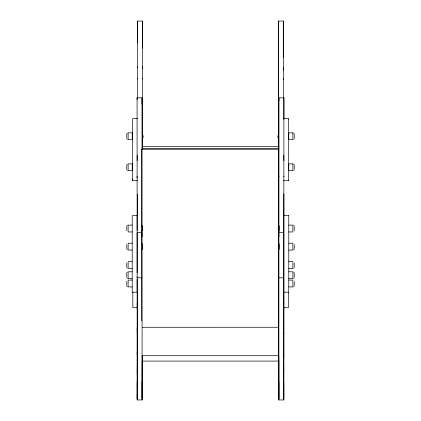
<?xml version="1.0" encoding="UTF-8"?>
<svg xmlns="http://www.w3.org/2000/svg" width="421" height="421" viewBox="0 0 421 421"><rect width="100%" height="100%" fill="white"/><g stroke="black" fill="none" stroke-linecap="round" stroke-linejoin="round"><path stroke-width="0.63" d="M137.114 176.057L137.114 177.873M137.146 276.586L137.146 277.797L142.072 277.797L142.056 232.539L137.13 232.545L137.146 272.961M137.251 375.169L137.22 398.624L137.225 394.035M137.241 369.254L137.288 332.974M137.309 327.906L137.314 308.151M137.32 303.678L137.335 292.174M137.441 215.747L137.457 194.207M137.583 98.109L137.672 21.071L142.598 21.055L142.435 149.55M137.599 78.353L137.593 78.832M137.62 67.881L137.62 66.992L137.62 67.749M137.641 42.537L137.651 36.29M137.651 38.927L137.672 21.071M137.662 31.222L137.662 28.881M142.061 236.613L142.056 225.84M142.182 355.403L142.145 398.629L142.193 360.786M142.456 139.988L142.456 140.43L142.456 139.951M142.487 108.839L142.487 109.323L142.487 108.208M142.524 78.959L142.524 78.117L142.524 78.827M142.545 68.876L142.545 66.986L142.545 67.744M142.572 48.147L142.598 21.055M283.396 98.109L283.307 21.05L278.381 21.055L278.518 134.383M278.923 232.581L283.849 232.545L283.786 399.95L278.86 399.95L278.976 97.814L283.901 97.814L283.849 232.176M278.976 100.719L278.976 97.814M283.307 21.05L283.349 57.298M283.801 358.055L283.807 332.974M283.807 328.406L283.817 308.409M283.849 303.983L283.822 291.948M283.854 215.552L283.865 193.765M283.891 119.248L283.901 97.814M283.501 180.53L288.427 180.525L288.427 180.146L288.348 118.648L283.422 118.654M132.557 178.862L132.552 180.525L137.478 180.53M137.651 34.112L137.651 33.785M142.566 42.726L142.582 36.285M142.577 34.106L142.587 28.87M278.402 36.495L278.402 38.069M283.328 36.501L283.333 38.753M143.161 137.609L143.161 135.551M277.839 135.551L277.839 137.609M278.276 227.319L278.186 229.377M278.339 245.127L278.276 247.864M278.86 399.95L278.865 381.742M283.786 399.95L283.791 381.747M142.587 230.282L142.587 226.877M142.587 248.311L142.587 244.906M126.858 133.699L127.289 133.131M126.858 164.727L127.289 164.158M126.858 272.645L127.289 272.077M126.937 225.803L127.289 225.398M294.063 138.993L293.711 139.398M294.063 170.026L293.711 170.431M294.063 249.374L293.711 249.779M294.063 267.788L293.711 268.193M294.063 277.939L293.711 278.344M294.063 286.233L293.711 286.638M137.13 230.482L137.078 97.814L142.003 97.814L142.009 104.134M278.955 146.492L142.345 146.492L142.345 148.955L278.955 148.955M142.366 148.981L278.555 148.981L278.555 226.861M132.231 225.109L128.126 225.109L128.126 231.95L132.231 231.95M288.769 225.109L292.874 225.109L292.874 231.95L288.769 231.95M132.231 243.222L128.126 243.222L128.126 250.063L132.231 250.063M288.769 243.222L292.874 243.222L292.874 250.063L288.769 250.063M132.231 261.641L128.126 261.641L128.126 268.482L132.231 268.482M288.769 261.641L292.874 261.641L292.874 268.482L288.769 268.482M132.231 271.792L128.126 271.792L128.126 278.628L132.231 278.628M288.769 271.792L292.874 271.792L292.874 278.628L288.769 278.628M278.907 277.797L283.833 277.797M132.231 280.081L128.126 280.081L128.126 286.922L132.231 286.922M288.769 280.081L292.874 280.081L292.874 286.922L288.769 286.922M137.167 307.619L132.82 307.619L132.82 292.19M283.88 307.619L288.38 307.619L288.38 292.19M142.366 327.27L278.555 327.264M142.366 355.719L278.555 355.719L278.555 248.501M278.955 361.081L142.345 361.081L142.345 355.287M283.701 384.394L283.728 375.169M137.146 279.118L137.193 399.95L142.119 399.95L142.072 277.797M137.556 118.654L132.631 118.648L132.552 180.525M293.711 133.131L294.142 133.699M293.711 164.158L294.142 164.727M293.711 225.398L294.063 225.803M293.711 272.077L294.142 272.645M127.289 139.398L126.937 138.993M127.289 170.431L126.937 170.026M127.289 249.779L126.937 249.374M127.289 268.193L126.937 267.788M127.289 278.344L126.937 277.939M127.289 286.638L126.937 286.233M142.119 399.95L142.114 381.742M137.188 399.934L137.188 381.747M278.381 21.055L278.639 226.577M288.427 180.525L288.427 180.146M283.359 67.171L283.365 70.17M278.397 29.833L278.392 28.87L278.392 30.191M137.078 97.814L137.078 99.561M288.348 118.648L288.348 119.132M283.322 30.528L283.317 28.881L283.317 29.591M283.386 78.285L283.386 79.406M283.543 210.8L283.549 215.568M283.643 292.174L283.659 303.678M283.665 308.151L283.686 327.275M283.696 332.974L283.738 369.254M283.743 375.258L283.759 398.624L283.743 388.315M283.643 308.288L283.67 327.906M283.675 333.779L283.717 365.196M278.939 175.825L278.944 176.736M278.923 236.613L278.923 233.776M278.797 355.403L278.834 398.629L278.786 360.786M278.523 139.13L278.534 146.324M278.644 230.95L278.66 243.991M278.665 249.079L278.67 253.053M142.061 230.482L142.003 97.814M294.242 134.225L294.242 138.309M294.242 165.253L294.242 169.337M294.242 226.493L294.242 230.571M294.242 244.606L294.242 248.685M294.242 263.02L294.242 267.098M294.242 273.171L294.242 277.25M294.242 281.46L294.242 285.543M283.822 155.149L283.849 160.622M283.87 176.057L283.87 176.736M283.849 303.178L283.849 308.651M283.849 327.612L283.849 333.085M283.849 369.206L283.822 374.674M283.701 383.594L283.701 389.067M278.97 225.84L278.97 231.313M278.97 243.875L278.97 249.348M278.944 225.84L278.944 231.313M278.944 243.875L278.944 249.348M278.56 133.846L278.56 139.319M278.555 230.14L278.555 244.564M142.44 133.846L142.44 139.319M142.056 243.875L142.056 249.348M142.03 225.84L142.03 231.313M142.03 243.875L142.03 249.348M141.714 148.987L141.714 226.209M141.714 230.797L141.714 243.912M141.714 249.153L141.714 320.776M137.299 364.47L137.299 369.575M137.272 383.594L137.272 389.067M137.178 155.149L137.178 160.622M137.178 303.178L137.178 308.651M137.151 327.612L137.178 333.085M137.178 352.198L137.178 354.624M137.151 369.206L137.178 374.674M126.758 134.225L126.758 138.309M126.758 165.253L126.758 169.337M126.758 226.493L126.758 230.571M126.758 244.606L126.758 248.685M126.758 263.02L126.758 267.098M126.758 273.171L126.758 277.25M126.758 281.46L126.758 285.543M132.231 132.847L128.126 132.847L128.126 139.688L132.231 139.688L132.231 132.847M292.874 132.847L288.769 132.847L288.769 139.688L292.874 139.688L292.874 132.847M132.231 163.874L128.126 163.874L128.126 170.715L132.231 170.715L132.231 163.874M292.874 163.874L288.769 163.874L288.769 170.715L292.874 170.715L292.874 163.874M137.141 215.62L132.21 215.62L132.21 292.216L137.141 292.216L137.141 215.62M288.769 215.62L283.843 215.62L283.843 292.216L288.769 292.216L288.769 215.62M283.728 369.575L283.728 364.47L283.701 369.575"/></g></svg>
